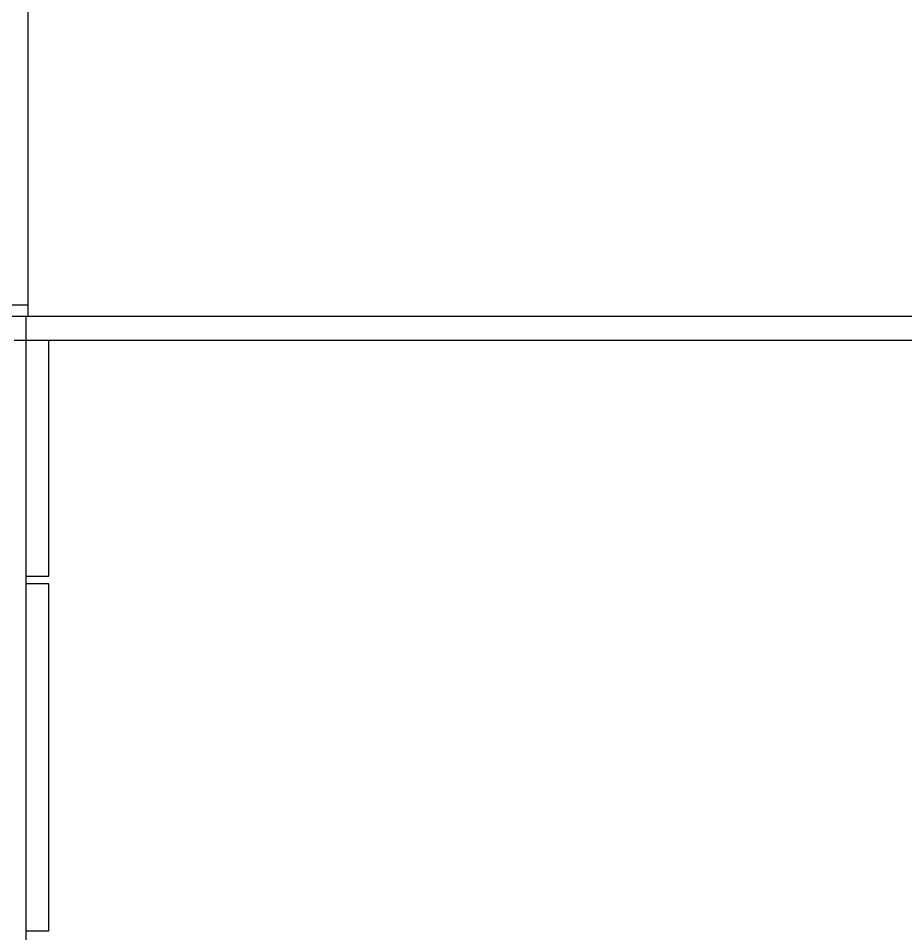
# Model space of a CAD drawing. Header units: millimetres. Extents: x 1293 to 41893, y 1011 to 26911.
# Drawn here: x 23207 to 23701, y 16174 to 16684 of the extents above; entities that cross this region are included whole.
import ezdxf

# ---------------------------------------------------------------- set-up
doc = ezdxf.new("R2010")
doc.units = ezdxf.units.MM
doc.header["$LTSCALE"] = 50
doc.layers.add('MAQUINAS', color=11, linetype='Continuous')

msp = doc.modelspace()

# ---------------------------------------------------------------- linework, layer by layer
at = {"color": 7, "linetype": 'Continuous', "lineweight": 25}
for p, q in [((23212.2425232, 16939.1283679), (23212.2425232, 16518.0450346)), ((23212.2425232, 16524.3950346), (23143.8925232, 16524.3950346))]:
    msp.add_line(p, q, dxfattribs=at)
at = {"layer": 'MAQUINAS', "linetype": 'Continuous', "lineweight": 25}
for p, q in [((24258.5758566, 16518.0450346), (23143.9091899, 16518.0450346)), ((23211.2425232, 15451.3783679), (23211.2425232, 16518.0450346)), ((24197.9091899, 16504.7117012), (23204.5758566, 16504.7117012)), ((23223.9425232, 16373.3783679), (23223.9425232, 16504.7117012)), ((23211.2425232, 16373.3783679), (23223.9425232, 16373.3783679)), ((23223.9425232, 16369.2271317), (23211.2425232, 16369.2271317)), ((23223.9425232, 16369.1635886), (23211.2425232, 16369.1635886)), ((23223.9425232, 16175.8917779), (23223.9425232, 16369.2271317)), ((23211.2425232, 16175.8917779), (23223.9425232, 16175.8917779))]:
    msp.add_line(p, q, dxfattribs=at)

doc.saveas('drawing.dxf')
